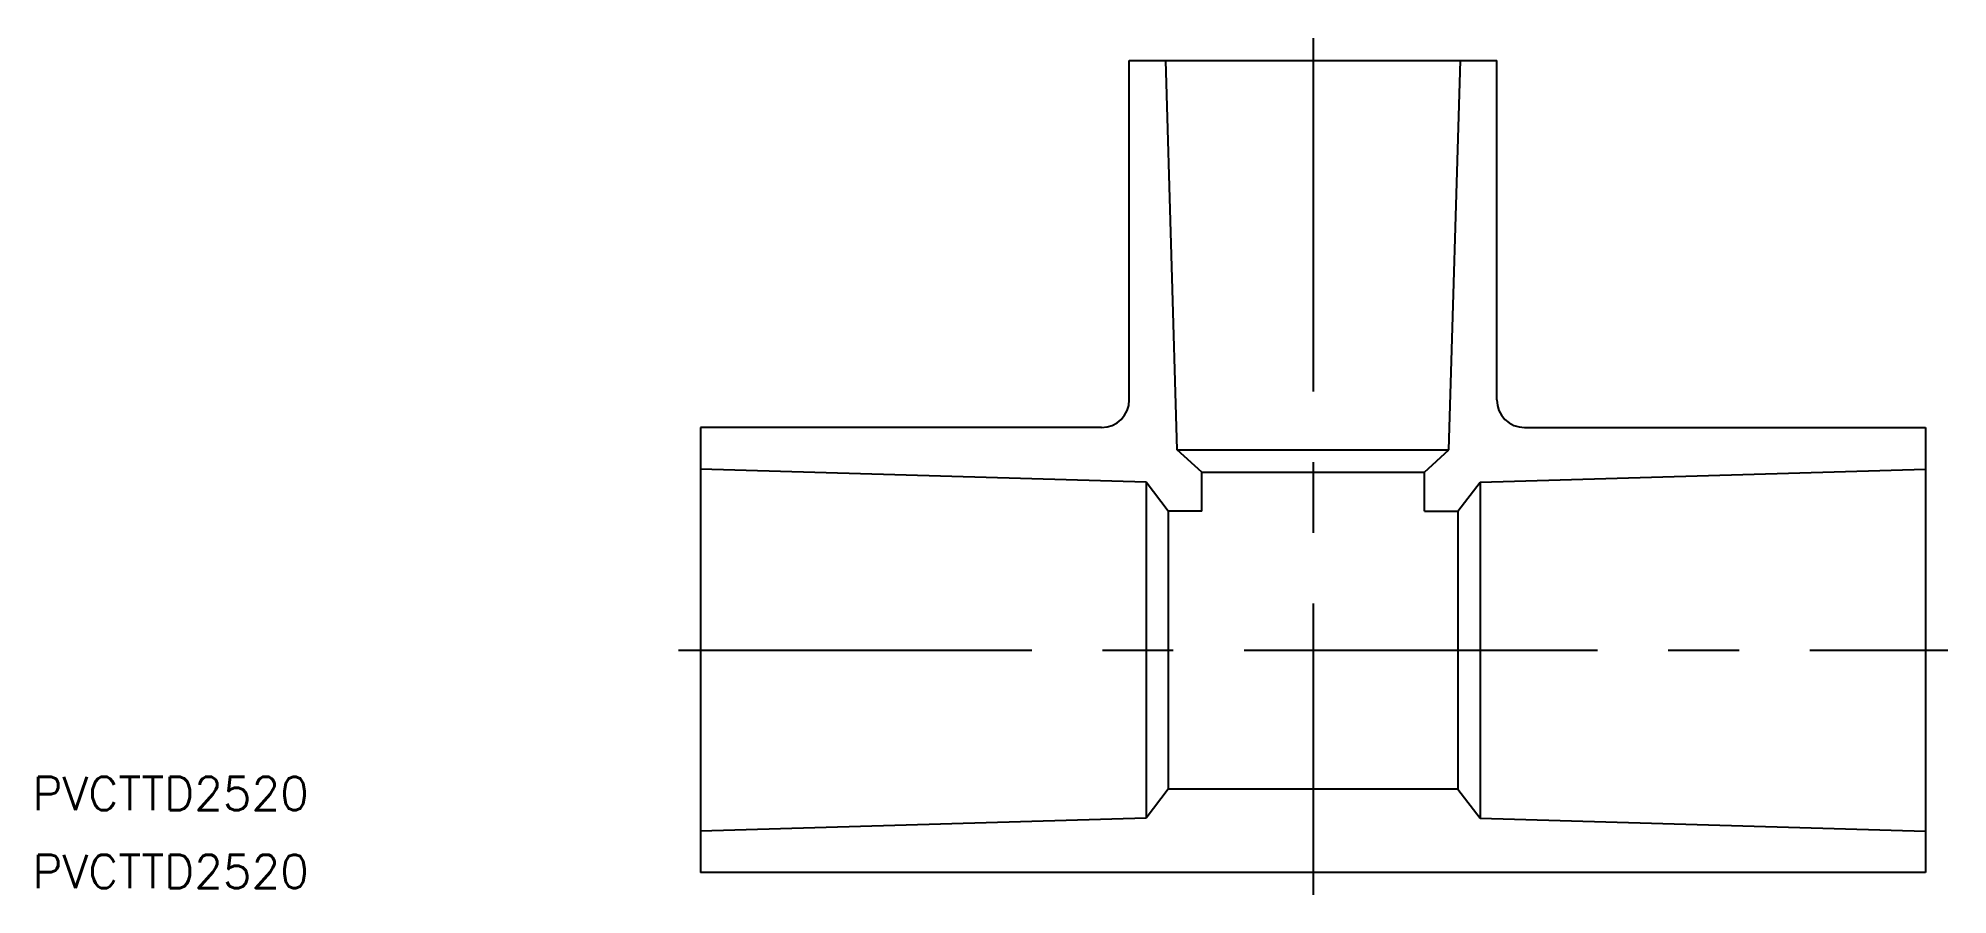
# Model space of a CAD drawing. Extents: x -59 to 112, y -22 to 55.
import ezdxf

# ---------------------------------------------------------------- set-up
doc = ezdxf.new("R2010")
doc.units = 0
doc.linetypes.add('CENTER', pattern=[50.8, 31.75, -6.35, 6.35, -6.35])
doc.layers.get('0').update_dxf_attribs({"linetype": 'CONTINUOUS'})
doc.layers.add('CENTER', color=1, linetype='CENTER')
doc.styles.get("Standard").update_dxf_attribs({"font": 'txt.shx', "height": 3, "bigfont": 'bigfont.shx'})

msp = doc.modelspace()

# ---------------------------------------------------------------- linework, layer by layer
at = {"color": 7, "linetype": 'CONTINUOUS'}
for p, q in [((38.5, 53), (71.5, 53)), ((38.5, 22.5), (38.5, 53)), ((42.8, 18), (41.77, 53)), ((67.2, 18), (68.23, 53)), ((71.5, 22.5), (71.5, 53)), ((0, 20), (0, -20)), ((36, 20), (0, 20)), ((74, 20), (110, 20)), ((110, 20), (110, -20)), ((45, 16), (42.8, 18)), ((42.8, 18), (67.2, 18)), ((65, 16), (67.2, 18)), ((40, 15.1), (0, 16.27)), ((45, 12.5), (45, 16)), ((45, 16), (65, 16)), ((65, 12.5), (65, 16)), ((70, 15.1), (110, 16.27)), ((42, 12.5), (40, 15.1)), ((40, 15.1), (40, -15.1)), ((68, 12.5), (70, 15.1)), ((70, 15.1), (70, -15.1)), ((42, 12.5), (42, -12.5)), ((45, 12.5), (42, 12.5)), ((65, 12.5), (68, 12.5)), ((68, 12.5), (68, -12.5)), ((42, -12.5), (40, -15.1)), ((68, -12.5), (42, -12.5)), ((68, -12.5), (70, -15.1)), ((40, -15.1), (0, -16.28)), ((70, -15.1), (110, -16.28)), ((110, -20), (0, -20))]:
    msp.add_line(p, q, dxfattribs=at)
for centre, start, end in [((36, 22.5), 270, 0), ((74, 22.5), 180, 270)]:
    msp.add_arc(centre, 2.5, start, end, dxfattribs=at)
at = {"layer": 'CENTER', "color": 1, "linetype": 'CENTER'}
for p, q in [((55, 55), (55, -22)), ((-2, 0), (112, 0))]:
    msp.add_line(p, q, dxfattribs=at)

# ---------------------------------------------------------------- texts
at = {"color": 7, "linetype": 'CONTINUOUS'}
for p in [(-60, -14.39), (-60, -21.39)]:
    msp.add_text('PVCTTD2520', height=3, dxfattribs=at).set_placement(p)

doc.saveas('drawing.dxf')
